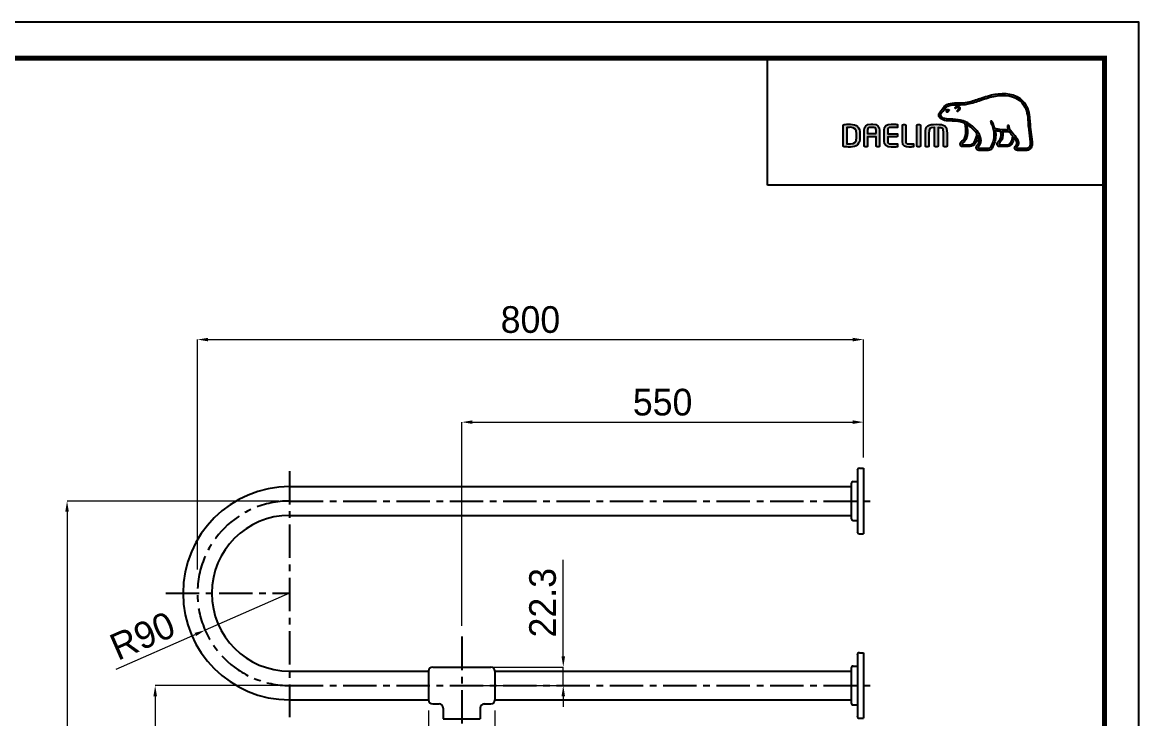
# Model space of a CAD drawing. Extents: x 0 to 790, y 0 to 579.
# Drawn here: x 371.6 to 789.9, y 317.9 to 578.8 of the extents above; entities that cross this region are included whole.
import ezdxf

# ---------------------------------------------------------------- set-up
doc = ezdxf.new("R2010")
doc.units = 0
doc.header["$LTSCALE"] = 10
doc.header["$MEASUREMENT"] = 0
doc.header["$PDMODE"] = 3
doc.header["$PDSIZE"] = -10
doc.linetypes.add('CENTER', pattern=[2, 1.25, -0.25, 0.25, -0.25])
doc.layers.get('0').update_dxf_attribs({"linetype": 'CONTINUOUS'})
doc.layers.get('DEFPOINTS').update_dxf_attribs({"linetype": 'CONTINUOUS'})
doc.layers.add('레이어 1', color=7, linetype='CONTINUOUS')
doc.styles.add('Daelim Dimension', font='')
doc.styles.get('Daelim Dimension').set_extended_font_data('나눔고딕')
doc.dimstyles.new('DEFAULT', dxfattribs={"dimscale": 2, "dimtxt": 2, "dimasz": 2, "dimexe": 0, "dimexo": 2, "dimgap": 1, "dimtad": 1, "dimdec": 0, "dimzin": 9, "dimdsep": 46, "dimtxsty": 'Daelim Dimension', "dimcen": 0.5, "dimclrd": 5, "dimclre": 5, "dimclrt": 256, "dimadec": 1, "dimazin": 0, "dimtfac": 1, "dimtdec": 0, "dimtix": 1, "dimtmove": 0, "dimatfit": 3, "dimfxl": 1, "dimtolj": 1, "dimtzin": 1, "dimlwd": 9, "dimlwe": 9, "dimarcsym": 0})

# ---------------------------------------------------------------- blocks, each defined once
blk = doc.blocks.new('*D0')
at = {"color": 5, "lineweight": 9, "transparency": 16777216}
for p, q in [((437.18, 373.81), (437.18, 459.9)), ((441.18, 459.9), (682.76, 459.9)), ((686.76, 418.34), (686.76, 459.9))]:
    blk.add_line(p, q, dxfattribs=at)
at = {"color": 5, "transparency": 16777216}
for points in [[(441.18, 460.57), (441.18, 459.23), (437.18, 459.9)], [(682.76, 460.57), (682.76, 459.23), (686.76, 459.9)]]:
    blk.add_solid(points, dxfattribs=at)
at = {"layer": 'DEFPOINTS', "color": 0, "transparency": 16777216}
for p in [(686.76, 459.9), (686.76, 414.34), (437.18, 369.81)]:
    blk.add_point(p, dxfattribs=at)
at = {"color": 7, "transparency": 16777216, "insert": (561.97, 467.34), "char_height": 10, "attachment_point": 5, "style": 'Daelim Dimension'}
blk.add_mtext('\\A1;800', dxfattribs=at)
blk = doc.blocks.new('*D4')
at = {"color": 5, "lineweight": 9, "transparency": 16777216}
for p, q in [((467.74, 399.42), (388.33, 399.42)), ((388.33, 395.42), (388.33, 154.15)), ((429.3, 150.15), (388.33, 150.15))]:
    blk.add_line(p, q, dxfattribs=at)
at = {"color": 5, "transparency": 16777216}
for points in [[(387.66, 395.42), (389, 395.42), (388.33, 399.42)], [(387.66, 154.15), (389, 154.15), (388.33, 150.15)]]:
    blk.add_solid(points, dxfattribs=at)
at = {"layer": 'DEFPOINTS', "color": 0, "transparency": 16777216}
for p in [(471.74, 399.42), (388.33, 150.15), (433.3, 150.15)]:
    blk.add_point(p, dxfattribs=at)
at = {"color": 7, "transparency": 16777216, "insert": (380.92, 274.78), "char_height": 10, "attachment_point": 5, "rotation": 90, "style": 'Daelim Dimension'}
blk.add_mtext('\\A1;740', dxfattribs=at)
blk = doc.blocks.new('*D5')
at = {"color": 5, "lineweight": 9, "transparency": 16777216}
for p, q in [((467.74, 330.3), (421.35, 330.3)), ((421.35, 326.3), (421.35, 154.15)), ((519.94, 150.15), (421.35, 150.15))]:
    blk.add_line(p, q, dxfattribs=at)
at = {"color": 5, "transparency": 16777216}
for points in [[(420.69, 326.3), (422.02, 326.3), (421.35, 330.3)], [(420.69, 154.15), (422.02, 154.15), (421.35, 150.15)]]:
    blk.add_solid(points, dxfattribs=at)
at = {"layer": 'DEFPOINTS', "color": 0, "transparency": 16777216}
for p in [(471.74, 330.3), (421.35, 150.15), (523.94, 150.15)]:
    blk.add_point(p, dxfattribs=at)
at = {"color": 7, "transparency": 16777216, "insert": (413.91, 240.22), "char_height": 10, "attachment_point": 5, "rotation": 90, "style": 'Daelim Dimension'}
blk.add_mtext('\\A1;560', dxfattribs=at)
blk = doc.blocks.new('*D6')
at = {"color": 5, "lineweight": 9, "transparency": 16777216}
for p, q in [((471.74, 364.86), (440.07, 351.02)), ((406.76, 336.48), (436.4, 349.42))]:
    blk.add_line(p, q, dxfattribs=at)
at = {"color": 5, "transparency": 16777216}
blk.add_solid([(436.13, 350.03), (436.67, 348.81), (440.07, 351.02)], dxfattribs=at)
at = {"layer": 'DEFPOINTS', "color": 0, "transparency": 16777216}
for p in [(471.74, 364.86), (440.07, 351.02)]:
    blk.add_point(p, dxfattribs=at)
at = {"color": 7, "transparency": 16777216, "insert": (416.6, 348.9), "char_height": 10, "attachment_point": 5, "rotation": 23.5979, "style": 'Daelim Dimension'}
blk.add_mtext('\\A1;R90', dxfattribs=at)
blk = doc.blocks.new('*D7')
at = {"color": 5, "lineweight": 9, "transparency": 16777216}
for p, q in [((536.23, 352.6), (536.23, 428.97)), ((540.23, 428.97), (682.76, 428.97)), ((686.76, 415.71), (686.76, 428.97))]:
    blk.add_line(p, q, dxfattribs=at)
at = {"color": 5, "transparency": 16777216}
for points in [[(540.23, 429.64), (540.23, 428.31), (536.23, 428.97)], [(682.76, 429.64), (682.76, 428.31), (686.76, 428.97)]]:
    blk.add_solid(points, dxfattribs=at)
at = {"layer": 'DEFPOINTS', "color": 0, "transparency": 16777216}
for p in [(686.76, 428.97), (686.76, 411.71), (536.23, 348.6)]:
    blk.add_point(p, dxfattribs=at)
at = {"color": 7, "transparency": 16777216, "insert": (611.5, 436.4), "char_height": 10, "attachment_point": 5, "style": 'Daelim Dimension'}
blk.add_mtext('\\A1;550', dxfattribs=at)
blk = doc.blocks.new('*D1')
at = {"color": 5, "lineweight": 9, "transparency": 16777216}
for p, q in [((523.8, 320.92), (523.8, 291.13)), ((548.66, 320.92), (548.66, 291.13)), ((527.8, 291.13), (544.66, 291.13)), ((548.66, 291.13), (572.97, 291.13))]:
    blk.add_line(p, q, dxfattribs=at)
at = {"color": 5, "transparency": 16777216}
for points in [[(527.8, 291.8), (527.8, 290.46), (523.8, 291.13)], [(544.66, 291.8), (544.66, 290.46), (548.66, 291.13)]]:
    blk.add_solid(points, dxfattribs=at)
at = {"layer": 'DEFPOINTS', "color": 0, "transparency": 16777216}
for p in [(523.8, 324.92), (548.66, 324.92), (548.66, 291.13)]:
    blk.add_point(p, dxfattribs=at)
at = {"color": 7, "transparency": 16777216, "insert": (563.11, 298.57), "char_height": 10, "attachment_point": 5, "style": 'Daelim Dimension'}
blk.add_mtext('\\A1;80', dxfattribs=at)
blk = doc.blocks.new('*D2')
at = {"color": 5, "lineweight": 9, "transparency": 16777216}
for p, q in [((574.27, 341.21), (574.27, 377.41)), ((547.61, 337.21), (574.27, 337.21)), ((574.27, 330.29), (574.27, 337.21)), ((544.16, 330.29), (574.27, 330.29)), ((574.27, 326.29), (574.27, 322.29))]:
    blk.add_line(p, q, dxfattribs=at)
at = {"color": 5, "transparency": 16777216}
for points in [[(573.61, 341.21), (574.94, 341.21), (574.27, 337.21)], [(573.61, 326.29), (574.94, 326.29), (574.27, 330.29)]]:
    blk.add_solid(points, dxfattribs=at)
at = {"layer": 'DEFPOINTS', "color": 0, "transparency": 16777216}
for p in [(543.61, 337.21), (574.27, 337.21), (540.16, 330.29)]:
    blk.add_point(p, dxfattribs=at)
at = {"color": 7, "transparency": 16777216, "insert": (566.57, 361.31), "char_height": 10, "attachment_point": 5, "rotation": 90, "style": 'Daelim Dimension'}
blk.add_mtext('\\A1;22.3', dxfattribs=at)

msp = doc.modelspace()

# ---------------------------------------------------------------- hatches: boundary and pattern name
at = {"layer": '레이어 1'}
h = msp.add_hatch(color=5, dxfattribs=at)
h.dxf.hatch_style = 1
edge = h.paths.add_edge_path(flags=16)
edge.add_spline(control_points=[(748.8, 531.89), (748.46, 531.51), (748.03, 531.5), (748.01, 531.5), (748.01, 531.5), (744.54, 531.5), (744.54, 531.5), (744.42, 531.5), (744.32, 531.53), (744.26, 531.6), (744.2, 531.65), (744.18, 531.73), (744.18, 531.82), (744.18, 532.02), (744.32, 532.2), (744.47, 532.39), (744.61, 532.57), (744.75, 532.74), (744.82, 532.95), (745.01, 533.46), (744.99, 534), (744.76, 534.48), (744.36, 535.35), (743.75, 536.03), (743.16, 536.69), (743.16, 536.69), (742.96, 536.91), (742.96, 536.91), (742.2, 537.77), (741.41, 538.65), (741.34, 539.84), (741.33, 540.08), (741.22, 540.22), (741.07, 540.21), (741.07, 540.21), (740.84, 540.11), (740.84, 540.11), (740.78, 540.04), (740.75, 539.94), (740.75, 539.83), (740.75, 539.83), (740.75, 539.79), (740.75, 539.79), (740.78, 539.35), (740.88, 538.93), (741.06, 538.49), (741.06, 538.49), (741.08, 538.45), (741.08, 538.45), (741.08, 538.45), (741.03, 538.44), (741.03, 538.44), (738.81, 538.36), (736.63, 538.78), (735.99, 538.93), (735.59, 540.52), (734.95, 541.57), (734.92, 541.62), (734.87, 541.7), (734.79, 541.77), (734.72, 541.79), (734.72, 541.79), (734.53, 541.76), (734.51, 541.76), (734.49, 541.73), (734.46, 541.69), (734.39, 541.59), (734.39, 541.59), (734.38, 541.51), (734.38, 541.51), (734.38, 541.51), (734.44, 541.3), (734.44, 541.3), (734.49, 541.22), (735.63, 539.22), (735.63, 536.57), (735.63, 534.94), (735.2, 533.4), (734.35, 531.99), (734.15, 531.65), (733.88, 531.5), (733.49, 531.5), (733.49, 531.5), (730.07, 531.5), (730.07, 531.5), (729.96, 531.5), (729.72, 531.58), (729.72, 531.83), (729.72, 531.96), (729.85, 532.19), (730.06, 532.42), (731.48, 534.01), (730.66, 536.48), (729.3, 538.11), (727.98, 539.68), (725.83, 541.66), (723.07, 542.16), (722.09, 542.33), (720.48, 542.42), (719.18, 542.5), (719.18, 542.5), (717.87, 542.58), (717.87, 542.58), (717.19, 542.63), (716.08, 543.04), (715.74, 543.68), (715.6, 543.95), (715.61, 544.22), (715.79, 544.53), (715.91, 544.72), (716.06, 544.88), (716.26, 545.07), (716.47, 545.29), (716.69, 545.52), (716.87, 545.82), (716.87, 545.82), (716.92, 545.91), (716.92, 545.91), (717.58, 547.17), (718.93, 547.84), (720.95, 547.89), (720.95, 547.89), (722.09, 547.9), (722.09, 547.9), (723.35, 547.91), (724.77, 547.92), (725.93, 548.17), (727.57, 548.52), (729.22, 549.08), (730.67, 549.58), (730.67, 549.58), (730.71, 549.59), (730.71, 549.59), (732.51, 550.21), (734.36, 550.84), (736.26, 551.15), (739.3, 551.65), (743.47, 551.63), (746.09, 548.69), (747.3, 547.33), (748.05, 545.45), (748.3, 543.12), (748.3, 543.12), (748.29, 543.12), (748.29, 543.13), (748.31, 543.08), (748.33, 542.82), (748.43, 541.34), (748.47, 540.62), (748.5, 539.88), (748.69, 538.51), (748.69, 538.51), (749.21, 533.93), (749.21, 533.93), (749.21, 533.93), (749.25, 533.37), (749.25, 533.37), (749.25, 532.71), (749.1, 532.21), (748.8, 531.89)], knot_values=[0, 0, 0, 0, 1, 1, 1, 2, 2, 2, 3, 3, 3, 4, 4, 4, 5, 5, 5, 6, 6, 6, 7, 7, 7, 8, 8, 8, 9, 9, 9, 10, 10, 10, 11, 11, 11, 12, 12, 12, 13, 13, 13, 14, 14, 14, 15, 15, 15, 16, 16, 16, 17, 17, 17, 18, 18, 18, 19, 19, 19, 20, 20, 20, 21, 21, 21, 22, 22, 22, 23, 23, 23, 24, 24, 24, 25, 25, 25, 26, 26, 26, 27, 27, 27, 28, 28, 28, 29, 29, 29, 30, 30, 30, 31, 31, 31, 32, 32, 32, 33, 33, 33, 34, 34, 34, 35, 35, 35, 36, 36, 36, 37, 37, 37, 38, 38, 38, 39, 39, 39, 40, 40, 40, 41, 41, 41, 42, 42, 42, 43, 43, 43, 44, 44, 44, 45, 45, 45, 46, 46, 46, 47, 47, 47, 48, 48, 48, 49, 49, 49, 50, 50, 50, 51, 51, 51, 52, 52, 52, 53, 53, 53, 53], degree=3, periodic=0)
edge = h.paths.add_edge_path(flags=16)
edge.add_spline(control_points=[(740.8, 532.88), (740.8, 532.88), (737.97, 532.88), (737.97, 532.88), (737.76, 532.88), (737.6, 533.04), (737.6, 533.26), (737.6, 533.41), (737.72, 533.59), (737.85, 533.72), (738.42, 534.27), (739.01, 535.03), (739.01, 536.47), (739.01, 536.47), (738.97, 537.12), (738.97, 537.13), (738.97, 537.13), (738.87, 537.76), (738.87, 537.76), (738.87, 537.76), (738.86, 537.8), (738.86, 537.8), (738.86, 537.8), (738.9, 537.8), (738.9, 537.8), (739.43, 537.76), (740.46, 537.7), (741.43, 537.75), (741.68, 537.35), (742.08, 536.85), (742.67, 536.17), (742.64, 535.83), (742.36, 532.88), (740.8, 532.88)], knot_values=[0, 0, 0, 0, 1, 1, 1, 2, 2, 2, 3, 3, 3, 4, 4, 4, 5, 5, 5, 6, 6, 6, 7, 7, 7, 8, 8, 8, 9, 9, 9, 10, 10, 10, 11, 11, 11, 11], degree=3, periodic=0)
edge = h.paths.add_edge_path(flags=16)
edge.add_spline(control_points=[(726.62, 532.88), (726.62, 532.88), (724.14, 532.88), (724.14, 532.88), (723.95, 532.88), (723.75, 533.03), (723.75, 533.26), (723.75, 533.39), (723.87, 533.56), (724.08, 533.73), (724.71, 534.23), (725.66, 534.99), (725.76, 537.08), (725.76, 537.08), (725.77, 537.65), (725.77, 537.65), (725.77, 538.54), (725.57, 539.61), (725.38, 540.57), (725.38, 540.57), (725.35, 540.67), (725.35, 540.67), (725.35, 540.67), (725.43, 540.6), (725.43, 540.6), (725.8, 540.38), (727.82, 539), (729.26, 536.97), (729.14, 536.01), (728.6, 532.88), (726.62, 532.88)], knot_values=[0, 0, 0, 0, 1, 1, 1, 2, 2, 2, 3, 3, 3, 4, 4, 4, 5, 5, 5, 6, 6, 6, 7, 7, 7, 8, 8, 8, 9, 9, 9, 10, 10, 10, 10], degree=3, periodic=0)
edge = h.paths.add_edge_path()
edge.add_spline(control_points=[(749.91, 534), (749.91, 534), (749.39, 538.61), (749.39, 538.61), (749.19, 539.98), (749.16, 540.72), (749.14, 541.37), (749.14, 541.37), (749.01, 543.19), (749.01, 543.19), (748.73, 545.67), (747.93, 547.68), (746.62, 549.15), (743.78, 552.34), (739.36, 552.37), (736.14, 551.84), (734.17, 551.52), (732.29, 550.87), (730.47, 550.25), (730.47, 550.25), (730.41, 550.23), (730.41, 550.23), (728.98, 549.74), (727.37, 549.19), (725.78, 548.85), (724.69, 548.62), (723.33, 548.61), (722.12, 548.6), (722.12, 548.6), (720.93, 548.59), (720.93, 548.59), (718.64, 548.53), (717.08, 547.74), (716.29, 546.23), (716.29, 546.23), (716.25, 546.16), (716.25, 546.16), (716.12, 545.94), (715.93, 545.74), (715.76, 545.57), (715.57, 545.38), (715.35, 545.16), (715.19, 544.88), (715.02, 544.6), (714.94, 544.32), (714.94, 544.04), (714.94, 543.81), (715, 543.58), (715.12, 543.36), (715.6, 542.44), (716.99, 541.94), (717.82, 541.88), (717.82, 541.88), (719.04, 541.8), (719.07, 541.8), (720.29, 541.73), (721.96, 541.64), (722.94, 541.46), (723.51, 541.36), (724.16, 541.16), (724.76, 540.88), (724.8, 540.72), (725.11, 539.34), (725.11, 537.65), (725.11, 537.65), (725.1, 537.11), (725.1, 537.11), (725.01, 535.32), (724.23, 534.7), (723.66, 534.24), (723.6, 534.19), (723.09, 533.77), (723.05, 533.26), (723.03, 532.98), (723.11, 532.71), (723.28, 532.53), (723.47, 532.32), (723.76, 532.22), (724.14, 532.22), (724.14, 532.22), (726.62, 532.22), (726.62, 532.22), (728.47, 532.22), (729.39, 534.22), (729.67, 536.09), (729.67, 536.09), (729.68, 536.35), (729.68, 536.35), (729.68, 536.35), (729.75, 536.22), (729.75, 536.22), (729.99, 535.69), (730.14, 535.06), (730.14, 534.58), (730.14, 533.91), (729.93, 533.33), (729.53, 532.89), (729.44, 532.79), (728.94, 532.28), (728.94, 531.76), (728.94, 531.76), (728.94, 531.68), (728.94, 531.68), (729.01, 531.07), (729.51, 530.8), (729.96, 530.8), (729.96, 530.8), (733.49, 530.8), (733.49, 530.8), (734.12, 530.8), (734.63, 531.09), (734.95, 531.63), (735.85, 533.12), (736.31, 534.73), (736.31, 536.43), (736.31, 536.96), (736.26, 537.53), (736.16, 538.12), (736.16, 538.12), (736.15, 538.16), (736.15, 538.16), (736.15, 538.16), (736.2, 538.15), (736.2, 538.15), (736.62, 538.07), (737.3, 537.95), (738.15, 537.86), (738.15, 537.86), (738.17, 537.86), (738.17, 537.86), (738.17, 537.86), (738.28, 537.21), (738.28, 537.21), (738.28, 537.21), (738.31, 537.06), (738.31, 537.06), (738.31, 537.06), (738.34, 536.49), (738.34, 536.49), (738.34, 535.11), (737.72, 534.52), (737.38, 534.2), (737.38, 534.19), (736.91, 533.72), (736.86, 533.3), (736.86, 533.3), (736.85, 533.17), (736.85, 533.17), (736.85, 533.04), (736.88, 532.78), (737.11, 532.54), (737.31, 532.32), (737.63, 532.22), (738.05, 532.22), (738.05, 532.22), (740.8, 532.22), (740.8, 532.22), (742.46, 532.22), (742.96, 534.34), (743.17, 535.53), (743.17, 535.53), (743.18, 535.65), (743.18, 535.65), (743.18, 535.65), (743.24, 535.56), (743.24, 535.56), (743.63, 535.07), (743.96, 534.52), (744.13, 534.18), (744.21, 534.01), (744.26, 533.81), (744.26, 533.61), (744.26, 533.61), (744.2, 533.22), (744.2, 533.22), (744.13, 533), (743.98, 532.8), (743.84, 532.61), (743.63, 532.33), (743.41, 532.05), (743.41, 531.7), (743.41, 531.7), (743.43, 531.51), (743.43, 531.51), (743.53, 531.05), (743.9, 530.8), (744.48, 530.8), (744.48, 530.8), (748.01, 530.8), (748.01, 530.8), (748.08, 530.8), (748.77, 530.82), (749.31, 531.4), (749.74, 531.87), (749.95, 532.51), (749.95, 533.36), (749.95, 533.36), (749.91, 534), (749.91, 534)], knot_values=[0, 0, 0, 0, 1, 1, 1, 2, 2, 2, 3, 3, 3, 4, 4, 4, 5, 5, 5, 6, 6, 6, 7, 7, 7, 8, 8, 8, 9, 9, 9, 10, 10, 10, 11, 11, 11, 12, 12, 12, 13, 13, 13, 14, 14, 14, 15, 15, 15, 16, 16, 16, 17, 17, 17, 18, 18, 18, 19, 19, 19, 20, 20, 20, 21, 21, 21, 22, 22, 22, 23, 23, 23, 24, 24, 24, 25, 25, 25, 26, 26, 26, 27, 27, 27, 28, 28, 28, 29, 29, 29, 30, 30, 30, 31, 31, 31, 32, 32, 32, 33, 33, 33, 34, 34, 34, 35, 35, 35, 36, 36, 36, 37, 37, 37, 38, 38, 38, 39, 39, 39, 40, 40, 40, 41, 41, 41, 42, 42, 42, 43, 43, 43, 44, 44, 44, 45, 45, 45, 46, 46, 46, 47, 47, 47, 48, 48, 48, 49, 49, 49, 50, 50, 50, 51, 51, 51, 52, 52, 52, 53, 53, 53, 54, 54, 54, 55, 55, 55, 56, 56, 56, 57, 57, 57, 58, 58, 58, 59, 59, 59, 60, 60, 60, 61, 61, 61, 62, 62, 62, 63, 63, 63, 64, 64, 64, 65, 65, 65, 66, 66, 66, 66], degree=3, periodic=0)
edge = h.paths.add_edge_path(flags=0)
edge.add_spline(control_points=[(717.76, 545.9), (717.76, 545.9), (718.28, 546.14), (718.91, 545.89), (718.91, 545.89), (718.99, 545.86), (718.89, 545.71), (718.58, 545.3), (718.27, 545.21), (718.27, 545.21), (718.27, 545.21), (718.05, 545.13), (717.93, 545.28), (717.68, 545.57), (717.67, 545.74), (717.67, 545.74), (717.67, 545.74), (717.64, 545.87), (717.76, 545.9)], knot_values=[0, 0, 0, 0, 1, 1, 1, 2, 2, 2, 3, 3, 3, 4, 4, 4, 5, 5, 5, 6, 6, 6, 6], degree=3, periodic=0)
edge = h.paths.add_edge_path(flags=0)
edge.add_spline(control_points=[(721.15, 546.85), (721.07, 546.76), (721.07, 546.62), (721.15, 546.55), (721.23, 546.48), (721.37, 546.5), (721.44, 546.58), (721.48, 546.62), (721.9, 547.12), (722.27, 546.87), (722.4, 546.77), (722.46, 546.64), (722.44, 546.46), (722.4, 546.18), (722.16, 545.86), (721.99, 545.76), (721.9, 545.7), (721.83, 545.57), (721.88, 545.47), (721.92, 545.37), (722.05, 545.34), (722.15, 545.39), (722.46, 545.54), (722.84, 546.02), (722.89, 546.48), (722.93, 546.79), (722.79, 547.05), (722.53, 547.22), (721.99, 547.61), (721.38, 547.09), (721.15, 546.85)], knot_values=[0, 0, 0, 0, 1, 1, 1, 2, 2, 2, 3, 3, 3, 4, 4, 4, 5, 5, 5, 6, 6, 6, 7, 7, 7, 8, 8, 8, 9, 9, 9, 10, 10, 10, 10], degree=3, periodic=0)
edge = h.paths.add_edge_path(flags=0)
edge.add_spline(control_points=[(721.08, 546.47), (721.08, 546.47), (721.08, 546.47), (721.08, 546.47), (721.08, 546.47), (721.08, 546.47), (721.08, 546.47)], knot_values=[0, 0, 0, 0, 1, 1, 1, 2, 2, 2, 2], degree=3, periodic=0)
h = msp.add_hatch(color=5, dxfattribs=at)
h.dxf.hatch_style = 2
edge = h.paths.add_edge_path()
edge.add_spline(control_points=[(717.76, 545.9), (717.76, 545.9), (718.28, 546.14), (718.91, 545.89), (718.91, 545.89), (718.99, 545.86), (718.89, 545.71), (718.58, 545.3), (718.27, 545.21), (718.27, 545.21), (718.27, 545.21), (718.05, 545.13), (717.93, 545.28), (717.68, 545.57), (717.67, 545.74), (717.67, 545.74), (717.67, 545.74), (717.64, 545.87), (717.76, 545.9)], knot_values=[0, 0, 0, 0, 1, 1, 1, 2, 2, 2, 3, 3, 3, 4, 4, 4, 5, 5, 5, 6, 6, 6, 6], degree=3, periodic=0)
h = msp.add_hatch(color=5, dxfattribs=at)
h.dxf.hatch_style = 2
edge = h.paths.add_edge_path()
edge.add_spline(control_points=[(721.15, 546.85), (721.07, 546.76), (721.07, 546.62), (721.15, 546.55), (721.23, 546.48), (721.37, 546.5), (721.44, 546.58), (721.48, 546.62), (721.9, 547.12), (722.27, 546.87), (722.4, 546.77), (722.46, 546.64), (722.44, 546.46), (722.4, 546.18), (722.16, 545.86), (721.99, 545.76), (721.9, 545.7), (721.83, 545.57), (721.88, 545.47), (721.92, 545.37), (722.05, 545.34), (722.15, 545.39), (722.46, 545.54), (722.84, 546.02), (722.89, 546.48), (722.93, 546.79), (722.79, 547.05), (722.53, 547.22), (721.99, 547.61), (721.38, 547.09), (721.15, 546.85)], knot_values=[0, 0, 0, 0, 1, 1, 1, 2, 2, 2, 3, 3, 3, 4, 4, 4, 5, 5, 5, 6, 6, 6, 7, 7, 7, 8, 8, 8, 9, 9, 9, 10, 10, 10, 10], degree=3, periodic=0)
h = msp.add_hatch(color=5, dxfattribs=at)
h.dxf.hatch_style = 2
edge = h.paths.add_edge_path()
edge.add_spline(control_points=[(684.1, 535.57), (684.1, 533.96), (683.37, 533.18), (681.86, 533.18), (681.86, 533.18), (680.82, 533.2), (680.55, 533.2), (680.55, 533.2), (680.55, 539.37), (680.55, 539.37), (681.09, 539.42), (681.85, 539.43), (681.86, 539.43), (683.41, 539.43), (684.1, 538.7), (684.1, 537.04), (684.1, 537.04), (684.1, 535.57), (684.1, 535.57)], knot_values=[0, 0, 0, 0, 1, 1, 1, 2, 2, 2, 3, 3, 3, 4, 4, 4, 5, 5, 5, 6, 6, 6, 6], degree=3, periodic=0)
edge = h.paths.add_edge_path()
edge.add_spline(control_points=[(681.86, 540.59), (681.02, 540.59), (679.93, 540.54), (679.57, 540.48), (679.35, 540.45), (679.21, 540.28), (679.21, 540.06), (679.21, 540.06), (679.21, 532.55), (679.21, 532.55), (679.21, 532.32), (679.35, 532.16), (679.58, 532.13), (679.92, 532.07), (681.01, 532.02), (681.86, 532.02), (684.2, 532.02), (685.44, 533.25), (685.44, 535.57), (685.44, 535.57), (685.44, 537.04), (685.44, 537.04), (685.44, 539.36), (684.2, 540.59), (681.86, 540.59)], knot_values=[0, 0, 0, 0, 1, 1, 1, 2, 2, 2, 3, 3, 3, 4, 4, 4, 5, 5, 5, 6, 6, 6, 7, 7, 7, 8, 8, 8, 8], degree=3, periodic=0)
h = msp.add_hatch(color=5, dxfattribs=at)
h.dxf.hatch_style = 2
edge = h.paths.add_edge_path()
edge.add_spline(control_points=[(691.48, 537.05), (691.48, 537.05), (688.32, 537.05), (688.32, 537.05), (688.32, 537.17), (688.32, 538.18), (688.32, 538.18), (688.32, 539.23), (688.63, 539.41), (689.57, 539.41), (689.57, 539.41), (690.23, 539.41), (690.23, 539.41), (691.17, 539.41), (691.48, 539.23), (691.48, 538.18), (691.48, 538.18), (691.48, 537.17), (691.48, 537.05)], knot_values=[0, 0, 0, 0, 1, 1, 1, 2, 2, 2, 3, 3, 3, 4, 4, 4, 5, 5, 5, 6, 6, 6, 6], degree=3, periodic=0)
edge = h.paths.add_edge_path()
edge.add_spline(control_points=[(690.23, 540.59), (690.23, 540.59), (689.57, 540.59), (689.57, 540.59), (687.78, 540.59), (686.99, 539.85), (686.99, 538.18), (686.99, 538.18), (686.99, 532.47), (686.99, 532.47), (686.99, 532.26), (687.15, 532.09), (687.34, 532.09), (687.34, 532.09), (687.97, 532.09), (687.97, 532.09), (688.19, 532.09), (688.32, 532.28), (688.32, 532.47), (688.32, 532.47), (688.32, 535.75), (688.32, 535.88), (688.32, 535.88), (691.48, 535.88), (691.48, 535.88), (691.48, 535.75), (691.48, 532.47), (691.48, 532.47), (691.48, 532.26), (691.64, 532.09), (691.84, 532.09), (691.84, 532.09), (692.46, 532.09), (692.46, 532.09), (692.67, 532.09), (692.82, 532.29), (692.82, 532.47), (692.82, 532.47), (692.82, 538.18), (692.82, 538.18), (692.82, 539.85), (692.02, 540.59), (690.23, 540.59)], knot_values=[0, 0, 0, 0, 1, 1, 1, 2, 2, 2, 3, 3, 3, 4, 4, 4, 5, 5, 5, 6, 6, 6, 7, 7, 7, 8, 8, 8, 9, 9, 9, 10, 10, 10, 11, 11, 11, 12, 12, 12, 13, 13, 13, 14, 14, 14, 14], degree=3, periodic=0)
h = msp.add_hatch(color=5, dxfattribs=at)
h.dxf.hatch_style = 2
edge = h.paths.add_edge_path()
edge.add_spline(control_points=[(694.52, 538.41), (694.52, 538.41), (694.52, 534.2), (694.52, 534.2), (694.52, 532.73), (695.36, 532.02), (697.09, 532.02), (697.85, 532.02), (698.89, 532.03), (699.3, 532.07), (699.3, 532.07), (699.5, 532.09), (699.5, 532.09), (699.5, 532.09), (699.56, 532.1), (699.56, 532.1), (699.56, 532.1), (699.56, 533.22), (699.56, 533.22), (699.56, 533.22), (697.09, 533.22), (697.09, 533.22), (695.86, 533.22), (695.86, 533.57), (695.86, 534.2), (695.86, 534.2), (695.86, 535.76), (695.86, 535.88), (695.98, 535.88), (699.18, 535.88), (699.18, 535.88), (699.39, 535.88), (699.56, 536.05), (699.56, 536.25), (699.56, 536.25), (699.56, 536.67), (699.56, 536.67), (699.56, 536.88), (699.39, 537.04), (699.18, 537.04), (699.18, 537.04), (695.98, 537.04), (695.86, 537.04), (695.86, 537.16), (695.86, 538.41), (695.86, 538.41), (695.86, 539.04), (695.86, 539.39), (697.09, 539.39), (697.09, 539.39), (699.56, 539.38), (699.56, 539.38), (699.56, 539.38), (699.56, 540.5), (699.56, 540.5), (699.56, 540.5), (699.3, 540.53), (699.3, 540.53), (698.82, 540.57), (697.7, 540.59), (697.09, 540.59), (695.36, 540.59), (694.52, 539.88), (694.52, 538.41)], knot_values=[0, 0, 0, 0, 1, 1, 1, 2, 2, 2, 3, 3, 3, 4, 4, 4, 5, 5, 5, 6, 6, 6, 7, 7, 7, 8, 8, 8, 9, 9, 9, 10, 10, 10, 11, 11, 11, 12, 12, 12, 13, 13, 13, 14, 14, 14, 15, 15, 15, 16, 16, 16, 17, 17, 17, 18, 18, 18, 19, 19, 19, 20, 20, 20, 21, 21, 21, 21], degree=3, periodic=0)
h = msp.add_hatch(color=5, dxfattribs=at)
h.dxf.hatch_style = 2
edge = h.paths.add_edge_path()
edge.add_spline(control_points=[(701.71, 540.52), (701.5, 540.52), (701.33, 540.35), (701.33, 540.14), (701.33, 540.14), (701.33, 534.2), (701.33, 534.2), (701.33, 532.27), (702.65, 532.02), (703.8, 532.02), (704.64, 532.02), (704.86, 532.05), (705.11, 532.1), (705.11, 532.1), (705.25, 532.12), (705.25, 532.12), (705.25, 532.12), (705.45, 532.14), (705.45, 532.14), (705.45, 532.14), (705.51, 532.15), (705.51, 532.15), (705.51, 532.15), (705.51, 533.22), (705.51, 533.22), (705.51, 533.22), (703.81, 533.22), (703.81, 533.22), (702.66, 533.22), (702.66, 533.65), (702.66, 534.07), (702.66, 534.07), (702.66, 540.14), (702.66, 540.14), (702.66, 540.35), (702.49, 540.52), (702.29, 540.52), (702.29, 540.52), (701.71, 540.52), (701.71, 540.52)], knot_values=[0, 0, 0, 0, 1, 1, 1, 2, 2, 2, 3, 3, 3, 4, 4, 4, 5, 5, 5, 6, 6, 6, 7, 7, 7, 8, 8, 8, 9, 9, 9, 10, 10, 10, 11, 11, 11, 12, 12, 12, 13, 13, 13, 13], degree=3, periodic=0)
h = msp.add_hatch(color=5, dxfattribs=at)
h.dxf.hatch_style = 2
edge = h.paths.add_edge_path()
edge.add_spline(control_points=[(707.16, 540.52), (706.94, 540.52), (706.81, 540.33), (706.81, 540.15), (706.81, 540.15), (706.81, 532.47), (706.81, 532.47), (706.81, 532.26), (706.97, 532.09), (707.16, 532.09), (707.16, 532.09), (707.79, 532.09), (707.79, 532.09), (708.01, 532.09), (708.14, 532.28), (708.14, 532.47), (708.14, 532.47), (708.14, 540.15), (708.14, 540.15), (708.14, 540.36), (707.99, 540.52), (707.79, 540.52), (707.79, 540.52), (707.16, 540.52), (707.16, 540.52)], knot_values=[0, 0, 0, 0, 1, 1, 1, 2, 2, 2, 3, 3, 3, 4, 4, 4, 5, 5, 5, 6, 6, 6, 7, 7, 7, 8, 8, 8, 8], degree=3, periodic=0)
h = msp.add_hatch(color=5, dxfattribs=at)
h.dxf.hatch_style = 2
edge = h.paths.add_edge_path()
edge.add_spline(control_points=[(709.94, 537.2), (709.94, 537.2), (709.94, 532.47), (709.94, 532.47), (709.94, 532.26), (710.1, 532.09), (710.3, 532.09), (710.3, 532.09), (710.93, 532.09), (710.93, 532.09), (711.16, 532.09), (711.29, 532.28), (711.29, 532.47), (711.29, 532.47), (711.29, 537.08), (711.29, 537.08), (711.29, 539.12), (711.63, 539.31), (713.36, 539.32), (713.36, 539.19), (713.36, 532.47), (713.36, 532.47), (713.36, 532.25), (713.51, 532.09), (713.71, 532.09), (713.71, 532.09), (714.33, 532.09), (714.33, 532.09), (714.56, 532.09), (714.69, 532.28), (714.69, 532.47), (714.69, 532.47), (714.69, 539.17), (714.69, 539.3), (715.49, 539.3), (716.06, 539.24), (716.37, 538.93), (716.69, 538.61), (716.75, 538.01), (716.75, 537.08), (716.75, 537.08), (716.75, 532.47), (716.75, 532.47), (716.75, 532.26), (716.92, 532.09), (717.11, 532.09), (717.11, 532.09), (717.75, 532.09), (717.75, 532.09), (717.97, 532.09), (718.1, 532.29), (718.1, 532.47), (718.1, 532.47), (718.1, 537.2), (718.1, 537.2), (718.1, 540.07), (717.09, 540.55), (714.03, 540.55), (710.96, 540.55), (709.94, 540.07), (709.94, 537.2)], knot_values=[0, 0, 0, 0, 1, 1, 1, 2, 2, 2, 3, 3, 3, 4, 4, 4, 5, 5, 5, 6, 6, 6, 7, 7, 7, 8, 8, 8, 9, 9, 9, 10, 10, 10, 11, 11, 11, 12, 12, 12, 13, 13, 13, 14, 14, 14, 15, 15, 15, 16, 16, 16, 17, 17, 17, 18, 18, 18, 19, 19, 19, 20, 20, 20, 20], degree=3, periodic=0)

# ---------------------------------------------------------------- linework, layer by layer
at = {"color": 5, "ltscale": 0.5}
msp.add_line((650.86, 517.77), (650.86, 565.32), dxfattribs=at)
at = {"color": 5}
msp.add_line((726.51, 532.22), (726.51, 532.22), dxfattribs=at)
at = {"color": 5, "ltscale": 40}
msp.add_line((777.1, 517.77), (650.86, 517.77), dxfattribs=at)
at = {"color": 1, "linetype": 'CENTER'}
for p, q in [((471.74, 410.66), (471.74, 318.4)), ((471.74, 399.42), (691.57, 399.42)), ((425.32, 364.86), (471.74, 364.86)), ((536.23, 348.6), (536.23, 143.49)), ((471.74, 330.3), (691.57, 330.3))]:
    msp.add_line(p, q, dxfattribs=at)
for p, q in [((684.46, 410.94), (684.46, 387.9)), ((685.22, 411.71), (686.76, 411.71)), ((686.76, 411.71), (686.76, 387.13)), ((682.15, 405.95), (682.15, 392.89)), ((682.92, 406.72), (684.46, 406.72)), ((471.74, 404.8), (682.15, 404.8)), ((471.74, 394.04), (682.15, 394.04)), ((682.92, 392.12), (684.46, 392.12)), ((685.22, 387.13), (686.76, 387.13)), ((684.46, 341.82), (684.46, 318.78)), ((685.22, 342.59), (686.76, 342.59)), ((686.76, 342.59), (686.76, 318.01)), ((471.74, 335.68), (523.8, 335.68)), ((523.8, 335.68), (523.8, 324.92)), ((525.34, 337.21), (547.12, 337.21)), ((548.66, 335.68), (682.15, 335.68)), ((548.66, 335.68), (548.66, 324.92)), ((682.15, 336.83), (682.15, 323.77)), ((682.92, 337.6), (684.46, 337.6)), ((471.74, 324.92), (523.8, 324.92)), ((525.34, 323.39), (527.78, 323.39)), ((544.68, 323.39), (547.12, 323.39)), ((548.66, 324.92), (682.15, 324.92)), ((682.92, 323), (684.46, 323)), ((529.32, 321.85), (529.32, 317.87)), ((543.14, 321.85), (543.14, 317.87)), ((685.22, 318.01), (686.76, 318.01)), ((529.32, 317.87), (543.14, 317.87))]:
    msp.add_line(p, q)
at = {"ltscale": 0.5}
msp.add_lwpolyline([(0, 0), (789.88, 0), (789.88, 578.76), (0, 578.76)], close=True, dxfattribs=at)
at = {"color": 5, "linetype": 'ByBlock', "lineweight": 200, "const_width": 1.82}
msp.add_lwpolyline([(12.7, 24.78), (777.1, 24.78), (777.1, 565.32), (12.7, 565.32)], close=True, dxfattribs=at)
for centre, radius, start, end in [((685.22, 410.94), 0.768, 90, 180), ((682.92, 405.95), 0.768, 90, 180), ((471.74, 364.86), 39.94, 90, 270), ((471.74, 364.86), 29.18, 90, 270), ((682.92, 392.89), 0.768, 180, 270), ((685.22, 387.9), 0.768, 180, 270), ((685.22, 341.82), 0.768, 90, 180), ((525.34, 335.68), 1.54, 90, 180), ((547.12, 335.68), 1.54, 0, 90), ((682.92, 336.83), 0.768, 90, 180), ((525.34, 324.92), 1.54, 180, 270), ((527.78, 321.85), 1.54, 0, 90), ((544.68, 321.85), 1.54, 90, 180), ((547.12, 324.92), 1.54, 270, 0), ((682.92, 323.77), 0.768, 180, 270), ((685.22, 318.78), 0.768, 180, 270)]:
    msp.add_arc(centre, radius, start, end)
at = {"color": 1, "linetype": 'CENTER'}
msp.add_arc((471.74, 364.86), 34.56, 90, 270, dxfattribs=at)
at = {"layer": '레이어 1', "color": 5}
for points, knots in [([(749.91, 534), (749.91, 534), (749.39, 538.61), (749.39, 538.61), (749.19, 539.98), (749.16, 540.72), (749.14, 541.37), (749.14, 541.37), (749.01, 543.19), (749.01, 543.19), (748.73, 545.67), (747.93, 547.68), (746.62, 549.15), (743.78, 552.34), (739.36, 552.37), (736.14, 551.84), (734.17, 551.52), (732.29, 550.87), (730.47, 550.25), (730.47, 550.25), (730.41, 550.23), (730.41, 550.23), (728.98, 549.74), (727.37, 549.19), (725.78, 548.85), (724.69, 548.62), (723.33, 548.61), (722.12, 548.6), (722.12, 548.6), (720.93, 548.59), (720.93, 548.59), (718.64, 548.53), (717.08, 547.74), (716.29, 546.23), (716.29, 546.23), (716.25, 546.16), (716.25, 546.16), (716.12, 545.94), (715.93, 545.74), (715.76, 545.57), (715.57, 545.38), (715.35, 545.16), (715.19, 544.88), (715.02, 544.6), (714.94, 544.32), (714.94, 544.04), (714.94, 543.81), (715, 543.58), (715.12, 543.36), (715.6, 542.44), (716.99, 541.94), (717.82, 541.88), (717.82, 541.88), (719.04, 541.8), (719.07, 541.8), (720.29, 541.73), (721.96, 541.64), (722.94, 541.46), (723.51, 541.36), (724.16, 541.16), (724.76, 540.88), (724.8, 540.72), (725.11, 539.34), (725.11, 537.65), (725.11, 537.65), (725.1, 537.11), (725.1, 537.11), (725.01, 535.32), (724.23, 534.7), (723.66, 534.24), (723.6, 534.19), (723.09, 533.77), (723.05, 533.26), (723.03, 532.98), (723.11, 532.71), (723.28, 532.53), (723.47, 532.32), (723.76, 532.22), (724.14, 532.22), (724.14, 532.22), (726.62, 532.22), (726.62, 532.22), (728.47, 532.22), (729.39, 534.22), (729.67, 536.09), (729.67, 536.09), (729.68, 536.35), (729.68, 536.35), (729.68, 536.35), (729.75, 536.22), (729.75, 536.22), (729.99, 535.69), (730.14, 535.06), (730.14, 534.58), (730.14, 533.91), (729.93, 533.33), (729.53, 532.89), (729.44, 532.79), (728.94, 532.28), (728.94, 531.76), (728.94, 531.76), (728.94, 531.68), (728.94, 531.68), (729.01, 531.07), (729.51, 530.8), (729.96, 530.8), (729.96, 530.8), (733.49, 530.8), (733.49, 530.8), (734.12, 530.8), (734.63, 531.09), (734.95, 531.63), (735.85, 533.12), (736.31, 534.73), (736.31, 536.43), (736.31, 536.96), (736.26, 537.53), (736.16, 538.12), (736.16, 538.12), (736.15, 538.16), (736.15, 538.16), (736.15, 538.16), (736.2, 538.15), (736.2, 538.15), (736.62, 538.07), (737.3, 537.95), (738.15, 537.86), (738.15, 537.86), (738.17, 537.86), (738.17, 537.86), (738.17, 537.86), (738.28, 537.21), (738.28, 537.21), (738.28, 537.21), (738.31, 537.06), (738.31, 537.06), (738.31, 537.06), (738.34, 536.49), (738.34, 536.49), (738.34, 535.11), (737.72, 534.52), (737.38, 534.2), (737.38, 534.19), (736.91, 533.72), (736.86, 533.3), (736.86, 533.3), (736.85, 533.17), (736.85, 533.17), (736.85, 533.04), (736.88, 532.78), (737.11, 532.54), (737.31, 532.32), (737.63, 532.22), (738.05, 532.22), (738.05, 532.22), (740.8, 532.22), (740.8, 532.22), (742.46, 532.22), (742.96, 534.34), (743.17, 535.53), (743.17, 535.53), (743.18, 535.65), (743.18, 535.65), (743.18, 535.65), (743.24, 535.56), (743.24, 535.56), (743.63, 535.07), (743.96, 534.52), (744.13, 534.18), (744.21, 534.01), (744.26, 533.81), (744.26, 533.61), (744.26, 533.61), (744.2, 533.22), (744.2, 533.22), (744.13, 533), (743.98, 532.8), (743.84, 532.61), (743.63, 532.33), (743.41, 532.05), (743.41, 531.7), (743.41, 531.7), (743.43, 531.51), (743.43, 531.51), (743.53, 531.05), (743.9, 530.8), (744.48, 530.8), (744.48, 530.8), (748.01, 530.8), (748.01, 530.8), (748.08, 530.8), (748.77, 530.82), (749.31, 531.4), (749.74, 531.87), (749.95, 532.51), (749.95, 533.36), (749.95, 533.36), (749.91, 534), (749.91, 534)], [0, 0, 0, 0, 1, 1, 1, 2, 2, 2, 3, 3, 3, 4, 4, 4, 5, 5, 5, 6, 6, 6, 7, 7, 7, 8, 8, 8, 9, 9, 9, 10, 10, 10, 11, 11, 11, 12, 12, 12, 13, 13, 13, 14, 14, 14, 15, 15, 15, 16, 16, 16, 17, 17, 17, 18, 18, 18, 19, 19, 19, 20, 20, 20, 21, 21, 21, 22, 22, 22, 23, 23, 23, 24, 24, 24, 25, 25, 25, 26, 26, 26, 27, 27, 27, 28, 28, 28, 29, 29, 29, 30, 30, 30, 31, 31, 31, 32, 32, 32, 33, 33, 33, 34, 34, 34, 35, 35, 35, 36, 36, 36, 37, 37, 37, 38, 38, 38, 39, 39, 39, 40, 40, 40, 41, 41, 41, 42, 42, 42, 43, 43, 43, 44, 44, 44, 45, 45, 45, 46, 46, 46, 47, 47, 47, 48, 48, 48, 49, 49, 49, 50, 50, 50, 51, 51, 51, 52, 52, 52, 53, 53, 53, 54, 54, 54, 55, 55, 55, 56, 56, 56, 57, 57, 57, 58, 58, 58, 59, 59, 59, 60, 60, 60, 61, 61, 61, 62, 62, 62, 63, 63, 63, 64, 64, 64, 65, 65, 65, 66, 66, 66, 66]), ([(717.76, 545.9), (717.76, 545.9), (718.28, 546.14), (718.91, 545.89), (718.91, 545.89), (718.99, 545.86), (718.89, 545.71), (718.58, 545.3), (718.27, 545.21), (718.27, 545.21), (718.27, 545.21), (718.05, 545.13), (717.93, 545.28), (717.68, 545.57), (717.67, 545.74), (717.67, 545.74), (717.67, 545.74), (717.64, 545.87), (717.76, 545.9)], [0, 0, 0, 0, 1, 1, 1, 2, 2, 2, 3, 3, 3, 4, 4, 4, 5, 5, 5, 6, 6, 6, 6]), ([(721.15, 546.85), (721.07, 546.76), (721.07, 546.62), (721.15, 546.55), (721.23, 546.48), (721.37, 546.5), (721.44, 546.58), (721.48, 546.62), (721.9, 547.12), (722.27, 546.87), (722.4, 546.77), (722.46, 546.64), (722.44, 546.46), (722.4, 546.18), (722.16, 545.86), (721.99, 545.76), (721.9, 545.7), (721.83, 545.57), (721.88, 545.47), (721.92, 545.37), (722.05, 545.34), (722.15, 545.39), (722.46, 545.54), (722.84, 546.02), (722.89, 546.48), (722.93, 546.79), (722.79, 547.05), (722.53, 547.22), (721.99, 547.61), (721.38, 547.09), (721.15, 546.85)], [0, 0, 0, 0, 1, 1, 1, 2, 2, 2, 3, 3, 3, 4, 4, 4, 5, 5, 5, 6, 6, 6, 7, 7, 7, 8, 8, 8, 9, 9, 9, 10, 10, 10, 10]), ([(721.08, 546.47), (721.08, 546.47), (721.08, 546.47), (721.08, 546.47), (721.08, 546.47), (721.08, 546.47), (721.08, 546.47)], [0, 0, 0, 0, 1, 1, 1, 2, 2, 2, 2]), ([(681.86, 540.59), (681.02, 540.59), (679.93, 540.54), (679.57, 540.48), (679.35, 540.45), (679.21, 540.28), (679.21, 540.06), (679.21, 540.06), (679.21, 532.55), (679.21, 532.55), (679.21, 532.32), (679.35, 532.16), (679.58, 532.13), (679.92, 532.07), (681.01, 532.02), (681.86, 532.02), (684.2, 532.02), (685.44, 533.25), (685.44, 535.57), (685.44, 535.57), (685.44, 537.04), (685.44, 537.04), (685.44, 539.36), (684.2, 540.59), (681.86, 540.59)], [0, 0, 0, 0, 1, 1, 1, 2, 2, 2, 3, 3, 3, 4, 4, 4, 5, 5, 5, 6, 6, 6, 7, 7, 7, 8, 8, 8, 8]), ([(690.23, 540.59), (690.23, 540.59), (689.57, 540.59), (689.57, 540.59), (687.78, 540.59), (686.99, 539.85), (686.99, 538.18), (686.99, 538.18), (686.99, 532.47), (686.99, 532.47), (686.99, 532.26), (687.15, 532.09), (687.34, 532.09), (687.34, 532.09), (687.97, 532.09), (687.97, 532.09), (688.19, 532.09), (688.32, 532.28), (688.32, 532.47), (688.32, 532.47), (688.32, 535.75), (688.32, 535.88), (688.32, 535.88), (691.48, 535.88), (691.48, 535.88), (691.48, 535.75), (691.48, 532.47), (691.48, 532.47), (691.48, 532.26), (691.64, 532.09), (691.84, 532.09), (691.84, 532.09), (692.46, 532.09), (692.46, 532.09), (692.67, 532.09), (692.82, 532.29), (692.82, 532.47), (692.82, 532.47), (692.82, 538.18), (692.82, 538.18), (692.82, 539.85), (692.02, 540.59), (690.23, 540.59)], [0, 0, 0, 0, 1, 1, 1, 2, 2, 2, 3, 3, 3, 4, 4, 4, 5, 5, 5, 6, 6, 6, 7, 7, 7, 8, 8, 8, 9, 9, 9, 10, 10, 10, 11, 11, 11, 12, 12, 12, 13, 13, 13, 14, 14, 14, 14]), ([(694.52, 538.41), (694.52, 538.41), (694.52, 534.2), (694.52, 534.2), (694.52, 532.73), (695.36, 532.02), (697.09, 532.02), (697.85, 532.02), (698.89, 532.03), (699.3, 532.07), (699.3, 532.07), (699.5, 532.09), (699.5, 532.09), (699.5, 532.09), (699.56, 532.1), (699.56, 532.1), (699.56, 532.1), (699.56, 533.22), (699.56, 533.22), (699.56, 533.22), (697.09, 533.22), (697.09, 533.22), (695.86, 533.22), (695.86, 533.57), (695.86, 534.2), (695.86, 534.2), (695.86, 535.76), (695.86, 535.88), (695.98, 535.88), (699.18, 535.88), (699.18, 535.88), (699.39, 535.88), (699.56, 536.05), (699.56, 536.25), (699.56, 536.25), (699.56, 536.67), (699.56, 536.67), (699.56, 536.88), (699.39, 537.04), (699.18, 537.04), (699.18, 537.04), (695.98, 537.04), (695.86, 537.04), (695.86, 537.16), (695.86, 538.41), (695.86, 538.41), (695.86, 539.04), (695.86, 539.39), (697.09, 539.39), (697.09, 539.39), (699.56, 539.38), (699.56, 539.38), (699.56, 539.38), (699.56, 540.5), (699.56, 540.5), (699.56, 540.5), (699.3, 540.53), (699.3, 540.53), (698.82, 540.57), (697.7, 540.59), (697.09, 540.59), (695.36, 540.59), (694.52, 539.88), (694.52, 538.41)], [0, 0, 0, 0, 1, 1, 1, 2, 2, 2, 3, 3, 3, 4, 4, 4, 5, 5, 5, 6, 6, 6, 7, 7, 7, 8, 8, 8, 9, 9, 9, 10, 10, 10, 11, 11, 11, 12, 12, 12, 13, 13, 13, 14, 14, 14, 15, 15, 15, 16, 16, 16, 17, 17, 17, 18, 18, 18, 19, 19, 19, 20, 20, 20, 21, 21, 21, 21]), ([(701.71, 540.52), (701.5, 540.52), (701.33, 540.35), (701.33, 540.14), (701.33, 540.14), (701.33, 534.2), (701.33, 534.2), (701.33, 532.27), (702.65, 532.02), (703.8, 532.02), (704.64, 532.02), (704.86, 532.05), (705.11, 532.1), (705.11, 532.1), (705.25, 532.12), (705.25, 532.12), (705.25, 532.12), (705.45, 532.14), (705.45, 532.14), (705.45, 532.14), (705.51, 532.15), (705.51, 532.15), (705.51, 532.15), (705.51, 533.22), (705.51, 533.22), (705.51, 533.22), (703.81, 533.22), (703.81, 533.22), (702.66, 533.22), (702.66, 533.65), (702.66, 534.07), (702.66, 534.07), (702.66, 540.14), (702.66, 540.14), (702.66, 540.35), (702.49, 540.52), (702.29, 540.52), (702.29, 540.52), (701.71, 540.52), (701.71, 540.52)], [0, 0, 0, 0, 1, 1, 1, 2, 2, 2, 3, 3, 3, 4, 4, 4, 5, 5, 5, 6, 6, 6, 7, 7, 7, 8, 8, 8, 9, 9, 9, 10, 10, 10, 11, 11, 11, 12, 12, 12, 13, 13, 13, 13]), ([(707.16, 540.52), (706.94, 540.52), (706.81, 540.33), (706.81, 540.15), (706.81, 540.15), (706.81, 532.47), (706.81, 532.47), (706.81, 532.26), (706.97, 532.09), (707.16, 532.09), (707.16, 532.09), (707.79, 532.09), (707.79, 532.09), (708.01, 532.09), (708.14, 532.28), (708.14, 532.47), (708.14, 532.47), (708.14, 540.15), (708.14, 540.15), (708.14, 540.36), (707.99, 540.52), (707.79, 540.52), (707.79, 540.52), (707.16, 540.52), (707.16, 540.52)], [0, 0, 0, 0, 1, 1, 1, 2, 2, 2, 3, 3, 3, 4, 4, 4, 5, 5, 5, 6, 6, 6, 7, 7, 7, 8, 8, 8, 8]), ([(709.94, 537.2), (709.94, 537.2), (709.94, 532.47), (709.94, 532.47), (709.94, 532.26), (710.1, 532.09), (710.3, 532.09), (710.3, 532.09), (710.93, 532.09), (710.93, 532.09), (711.16, 532.09), (711.29, 532.28), (711.29, 532.47), (711.29, 532.47), (711.29, 537.08), (711.29, 537.08), (711.29, 539.12), (711.63, 539.31), (713.36, 539.32), (713.36, 539.19), (713.36, 532.47), (713.36, 532.47), (713.36, 532.25), (713.51, 532.09), (713.71, 532.09), (713.71, 532.09), (714.33, 532.09), (714.33, 532.09), (714.56, 532.09), (714.69, 532.28), (714.69, 532.47), (714.69, 532.47), (714.69, 539.17), (714.69, 539.3), (715.49, 539.3), (716.06, 539.24), (716.37, 538.93), (716.69, 538.61), (716.75, 538.01), (716.75, 537.08), (716.75, 537.08), (716.75, 532.47), (716.75, 532.47), (716.75, 532.26), (716.92, 532.09), (717.11, 532.09), (717.11, 532.09), (717.75, 532.09), (717.75, 532.09), (717.97, 532.09), (718.1, 532.29), (718.1, 532.47), (718.1, 532.47), (718.1, 537.2), (718.1, 537.2), (718.1, 540.07), (717.09, 540.55), (714.03, 540.55), (710.96, 540.55), (709.94, 540.07), (709.94, 537.2)], [0, 0, 0, 0, 1, 1, 1, 2, 2, 2, 3, 3, 3, 4, 4, 4, 5, 5, 5, 6, 6, 6, 7, 7, 7, 8, 8, 8, 9, 9, 9, 10, 10, 10, 11, 11, 11, 12, 12, 12, 13, 13, 13, 14, 14, 14, 15, 15, 15, 16, 16, 16, 17, 17, 17, 18, 18, 18, 19, 19, 19, 20, 20, 20, 20]), ([(726.62, 532.88), (726.62, 532.88), (724.14, 532.88), (724.14, 532.88), (723.95, 532.88), (723.75, 533.03), (723.75, 533.26), (723.75, 533.39), (723.87, 533.56), (724.08, 533.73), (724.71, 534.23), (725.66, 534.99), (725.76, 537.08), (725.76, 537.08), (725.77, 537.65), (725.77, 537.65), (725.77, 538.54), (725.57, 539.61), (725.38, 540.57), (725.38, 540.57), (725.35, 540.67), (725.35, 540.67), (725.35, 540.67), (725.43, 540.6), (725.43, 540.6), (725.8, 540.38), (727.82, 539), (729.26, 536.97), (729.14, 536.01), (728.6, 532.88), (726.62, 532.88)], [0, 0, 0, 0, 1, 1, 1, 2, 2, 2, 3, 3, 3, 4, 4, 4, 5, 5, 5, 6, 6, 6, 7, 7, 7, 8, 8, 8, 9, 9, 9, 10, 10, 10, 10]), ([(734.44, 541.3), (734.49, 541.22), (735.63, 539.22), (735.63, 536.57), (735.63, 534.94), (735.2, 533.4), (734.35, 531.99)], [24, 24, 24, 24, 25, 25, 25, 26, 26, 26, 26]), ([(684.1, 535.57), (684.1, 533.96), (683.37, 533.18), (681.86, 533.18), (681.86, 533.18), (680.82, 533.2), (680.55, 533.2), (680.55, 533.2), (680.55, 539.37), (680.55, 539.37), (681.09, 539.42), (681.85, 539.43), (681.86, 539.43), (683.41, 539.43), (684.1, 538.7), (684.1, 537.04), (684.1, 537.04), (684.1, 535.57), (684.1, 535.57)], [0, 0, 0, 0, 1, 1, 1, 2, 2, 2, 3, 3, 3, 4, 4, 4, 5, 5, 5, 6, 6, 6, 6]), ([(691.48, 537.05), (691.48, 537.05), (688.32, 537.05), (688.32, 537.05), (688.32, 537.17), (688.32, 538.18), (688.32, 538.18), (688.32, 539.23), (688.63, 539.41), (689.57, 539.41), (689.57, 539.41), (690.23, 539.41), (690.23, 539.41), (691.17, 539.41), (691.48, 539.23), (691.48, 538.18), (691.48, 538.18), (691.48, 537.17), (691.48, 537.05)], [0, 0, 0, 0, 1, 1, 1, 2, 2, 2, 3, 3, 3, 4, 4, 4, 5, 5, 5, 6, 6, 6, 6]), ([(740.8, 532.88), (740.8, 532.88), (737.97, 532.88), (737.97, 532.88), (737.76, 532.88), (737.6, 533.04), (737.6, 533.26), (737.6, 533.41), (737.72, 533.59), (737.85, 533.72), (738.42, 534.27), (739.01, 535.03), (739.01, 536.47), (739.01, 536.47), (738.97, 537.12), (738.97, 537.13), (738.97, 537.13), (738.87, 537.76), (738.87, 537.76), (738.87, 537.76), (738.86, 537.8), (738.86, 537.8), (738.86, 537.8), (738.9, 537.8), (738.9, 537.8), (739.43, 537.76), (740.46, 537.7), (741.43, 537.75), (741.68, 537.35), (742.08, 536.85), (742.67, 536.17), (742.64, 535.83), (742.36, 532.88), (740.8, 532.88)], [0, 0, 0, 0, 1, 1, 1, 2, 2, 2, 3, 3, 3, 4, 4, 4, 5, 5, 5, 6, 6, 6, 7, 7, 7, 8, 8, 8, 9, 9, 9, 10, 10, 10, 11, 11, 11, 11]), ([(730.07, 531.5), (729.96, 531.5), (729.72, 531.58), (729.72, 531.83), (729.72, 531.96), (729.85, 532.19), (730.06, 532.42)], [28, 28, 28, 28, 29, 29, 29, 30, 30, 30, 30]), ([(744.26, 531.6), (744.2, 531.65), (744.18, 531.73), (744.18, 531.82), (744.18, 532.02), (744.32, 532.2), (744.47, 532.39)], [3, 3, 3, 3, 4, 4, 4, 5, 5, 5, 5])]:
    msp.add_open_spline(points, degree=3, knots=knots, dxfattribs=at)
for points in [[(722.09, 547.9), (723.35, 547.91), (724.77, 547.92), (725.93, 548.17)], [(725.93, 548.17), (727.57, 548.52), (729.22, 549.08), (730.67, 549.58)], [(730.67, 549.58), (730.67, 549.58), (730.71, 549.59), (730.71, 549.59)], [(730.71, 549.59), (732.51, 550.21), (734.36, 550.84), (736.26, 551.15)], [(736.26, 551.15), (739.3, 551.65), (743.47, 551.63), (746.09, 548.69)], [(746.09, 548.69), (747.3, 547.33), (748.05, 545.45), (748.3, 543.12)], [(715.74, 543.68), (715.6, 543.95), (715.61, 544.22), (715.79, 544.53)], [(715.79, 544.53), (715.91, 544.72), (716.06, 544.88), (716.26, 545.07)], [(716.26, 545.07), (716.47, 545.29), (716.69, 545.52), (716.87, 545.82)], [(716.87, 545.82), (716.87, 545.82), (716.92, 545.91), (716.92, 545.91)], [(716.92, 545.91), (717.58, 547.17), (718.93, 547.84), (720.95, 547.89)], [(720.95, 547.89), (720.95, 547.89), (722.09, 547.9), (722.09, 547.9)], [(717.87, 542.58), (717.19, 542.63), (716.08, 543.04), (715.74, 543.68)], [(719.18, 542.5), (719.18, 542.5), (717.87, 542.58), (717.87, 542.58)], [(723.07, 542.16), (722.09, 542.33), (720.48, 542.42), (719.18, 542.5)], [(729.3, 538.11), (727.98, 539.68), (725.83, 541.66), (723.07, 542.16)], [(734.39, 541.59), (734.39, 541.59), (734.38, 541.51), (734.38, 541.51)], [(734.38, 541.51), (734.38, 541.51), (734.44, 541.3), (734.44, 541.3)], [(734.51, 541.76), (734.49, 541.73), (734.46, 541.69), (734.39, 541.59)], [(734.72, 541.79), (734.72, 541.79), (734.53, 541.76), (734.51, 541.76)], [(734.92, 541.62), (734.87, 541.7), (734.79, 541.77), (734.72, 541.79)], [(735.99, 538.93), (735.59, 540.52), (734.95, 541.57), (734.92, 541.62)], [(740.84, 540.11), (740.78, 540.04), (740.75, 539.94), (740.75, 539.83)], [(740.75, 539.83), (740.75, 539.83), (740.75, 539.79), (740.75, 539.79)], [(740.75, 539.79), (740.78, 539.35), (740.88, 538.93), (741.06, 538.49)], [(741.07, 540.21), (741.07, 540.21), (740.84, 540.11), (740.84, 540.11)], [(741.34, 539.84), (741.33, 540.08), (741.22, 540.22), (741.07, 540.21)], [(742.96, 536.91), (742.2, 537.77), (741.41, 538.65), (741.34, 539.84)], [(748.3, 543.12), (748.3, 543.12), (748.29, 543.12), (748.29, 543.13)], [(748.29, 543.13), (748.31, 543.08), (748.33, 542.82), (748.43, 541.34)], [(748.43, 541.34), (748.47, 540.62), (748.5, 539.88), (748.69, 538.51)], [(730.06, 532.42), (731.48, 534.01), (730.66, 536.48), (729.3, 538.11)], [(741.03, 538.44), (738.81, 538.36), (736.63, 538.78), (735.99, 538.93)], [(741.08, 538.45), (741.08, 538.45), (741.03, 538.44), (741.03, 538.44)], [(741.06, 538.49), (741.06, 538.49), (741.08, 538.45), (741.08, 538.45)], [(743.16, 536.69), (743.16, 536.69), (742.96, 536.91), (742.96, 536.91)], [(744.76, 534.48), (744.36, 535.35), (743.75, 536.03), (743.16, 536.69)], [(748.69, 538.51), (748.69, 538.51), (749.21, 533.93), (749.21, 533.93)], [(733.49, 531.5), (733.49, 531.5), (730.07, 531.5), (730.07, 531.5)], [(734.35, 531.99), (734.15, 531.65), (733.88, 531.5), (733.49, 531.5)], [(744.54, 531.5), (744.42, 531.5), (744.32, 531.53), (744.26, 531.6)], [(744.47, 532.39), (744.61, 532.57), (744.75, 532.74), (744.82, 532.95)], [(748.01, 531.5), (748.01, 531.5), (744.54, 531.5), (744.54, 531.5)], [(744.82, 532.95), (745.01, 533.46), (744.99, 534), (744.76, 534.48)], [(748.8, 531.89), (748.46, 531.51), (748.03, 531.5), (748.01, 531.5)], [(749.25, 533.37), (749.25, 532.71), (749.1, 532.21), (748.8, 531.89)], [(749.21, 533.93), (749.21, 533.93), (749.25, 533.37), (749.25, 533.37)]]:
    msp.add_open_spline(points, degree=3, dxfattribs=at)

# ---------------------------------------------------------------- dimensions: what is measured, and where the dimension line sits
for base, p1, p2, text, picture, middle in [((686.76, 459.9), (437.18, 369.81), (686.76, 414.34), '800', '*D0', (561.97, 459.9)), ((686.76, 428.97), (536.23, 348.6), (686.76, 411.71), '550', '*D7', (611.5, 428.97)), ((548.66, 291.13), (523.8, 324.92), (548.66, 324.92), '80', '*D1', (563.11, 291.13))]:
    dim = msp.add_linear_dim(base=base, p1=p1, p2=p2, text=text, dimstyle='DEFAULT', override={"dimtxt": 5, "dimclrd": 5, "dimclre": 5, "dimclrt": 7})
    dim.commit()
    dim.dimension.update_dxf_attribs({"geometry": picture, "text_midpoint": middle, "dimtype": 128})
for base, p1, p2, angle, text, picture, middle in [((388.33, 150.15), (471.74, 399.42), (433.3, 150.15), 90, '740', '*D4', (388.33, 274.78)), ((574.27, 337.21), (540.16, 330.29), (543.61, 337.21), 270, '22.3', '*D2', (574.27, 361.31)), ((421.35, 150.15), (471.74, 330.3), (523.94, 150.15), 90, '560', '*D5', (421.35, 240.22))]:
    dim = msp.add_linear_dim(base=base, p1=p1, p2=p2, angle=angle, text=text, dimstyle='DEFAULT', override={"dimtxt": 5, "dimclrd": 5, "dimclre": 5, "dimclrt": 7})
    dim.commit()
    dim.dimension.update_dxf_attribs({"geometry": picture, "text_midpoint": middle, "dimtype": 128})
dim = msp.add_radius_dim(center=(471.74, 364.86), mpoint=(440.07, 351.02), text='R90', dimstyle='DEFAULT', override={"dimtxt": 5, "dimclrd": 5, "dimclre": 5, "dimclrt": 7})
dim.commit()
dim.dimension.update_dxf_attribs({"geometry": '*D6', "text_midpoint": (419.58, 342.08), "dimtype": 132})

doc.saveas('drawing.dxf')
